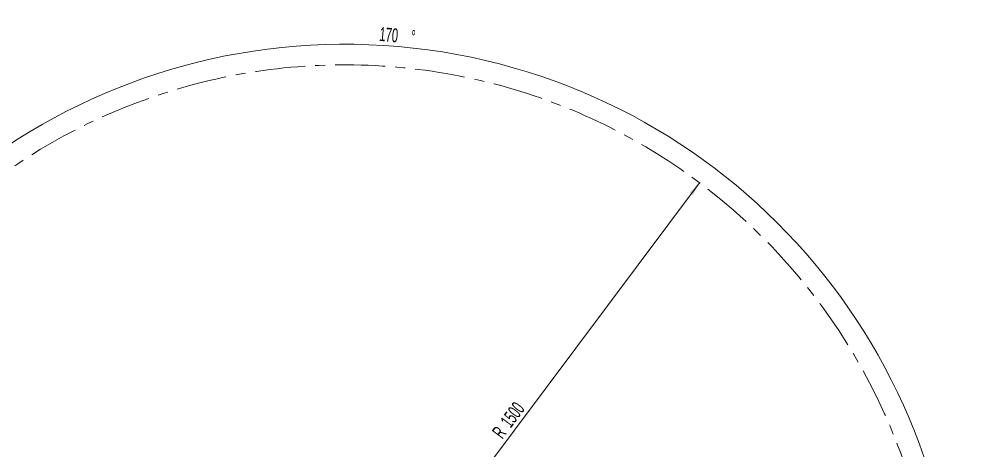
# Model space of a CAD drawing. Header units: millimetres. Extents: x 20 to 768, y 29 to 540.
# Drawn here: x 528.8 to 768.3, y 430.5 to 539.9 of the extents above; entities that cross this region are included whole.
import ezdxf

# ---------------------------------------------------------------- set-up
doc = ezdxf.new("R2010")
doc.units = ezdxf.units.MM
doc.linetypes.add('CENTERX2', pattern=[20.32, 12.7, -2.54, 2.54, -2.54])
doc.styles.add('SLDTEXTSTYLE0', font='TXT', dxfattribs={"width": 0.605})
doc.dimstyles.new('SLDDIMSTYLE1', dxfattribs={"dimtxt": 3.5, "dimasz": 3.5, "dimexe": 0, "dimexo": 0.0625, "dimgap": 0.875, "dimtad": 1, "dimtoh": 1, "dimdec": 4, "dimlfac": 10, "dimzin": 12, "dimdsep": 46, "dimtxsty": 'SLDTEXTSTYLE0', "dimsah": 1, "dimcen": 0.09, "dimadec": 1, "dimazin": 0, "dimtfac": 1, "dimtdec": 3, "dimtofl": 0, "dimtmove": 0, "dimatfit": 3, "dimfxl": 1, "dimfrac": 2, "dimtolj": 1, "dimtzin": 12, "dimarcsym": 0})
doc.dimstyles.new('SLDDIMSTYLE2', dxfattribs={"dimtxt": 3.5, "dimasz": 3.5, "dimexe": 0, "dimexo": 0.0625, "dimgap": 0.875, "dimtad": 1, "dimtoh": 1, "dimlfac": 10, "dimrnd": 1e-09, "dimzin": 12, "dimdsep": 46, "dimtxsty": 'SLDTEXTSTYLE0', "dimsah": 1, "dimcen": 0, "dimadec": 0, "dimazin": 0, "dimtfac": 1, "dimtdec": 3, "dimtofl": 0, "dimtmove": 0, "dimatfit": 3, "dimfxl": 1, "dimfrac": 2, "dimtolj": 1, "dimtzin": 12, "dimarcsym": 0})

# ---------------------------------------------------------------- blocks, each defined once
blk = doc.blocks.new('*D16')
at = {"color": 7, "linetype": 'Continuous', "lineweight": 0, "transparency": 16777216}
for p, q in [((463.86, 404.25), (457.23, 405.41)), ((668.13, 378.2), (768.31, 378.2))]:
    blk.add_line(p, q, dxfattribs=at)
blk.add_arc((611.58, 378.2), 155.23, 0, 170, dxfattribs=at)
for points in [[(458.71, 405.15), (459.88, 408.49), (458.82, 408.69)], [(766.81, 378.2), (767.31, 381.7), (766.23, 381.69)]]:
    blk.add_solid(points, dxfattribs=at)
at = {"color": 7, "linetype": 'Continuous', "lineweight": 0, "transparency": 16777216, "char_height": 3.5, "attachment_point": 1, "rotation": 355, "style": 'SLDTEXTSTYLE0'}
for s, insert in [('170', (620.44, 537.78)), ('%%d', (628.43, 537.07))]:
    blk.add_mtext(s, dxfattribs=dict(at, insert=insert))
blk = doc.blocks.new('*D18')
at = {"color": 7, "linetype": 'Continuous', "lineweight": 0, "transparency": 16777216}
blk.add_line((701.45, 498.29), (611.58, 378.2), dxfattribs=at)
blk.add_solid([(701.45, 498.29), (698.93, 495.81), (699.79, 495.17)], dxfattribs=at)
at = {"color": 7, "linetype": 'Continuous', "lineweight": 0, "transparency": 16777216, "char_height": 3.5, "attachment_point": 1, "rotation": 53.189, "style": 'SLDTEXTSTYLE0'}
for s, insert in [('1500', (650.72, 438.02)), ('R', (648.64, 435.25))]:
    blk.add_mtext(s, dxfattribs=dict(at, insert=insert))

msp = doc.modelspace()

# ---------------------------------------------------------------- linework, layer by layer
at = {"color": 7, "linetype": 'CENTERX2', "lineweight": 0}
msp.add_arc((611.578143, 378.198485), 150, 190, 170, dxfattribs=at)

# ---------------------------------------------------------------- dimensions: what is measured, and where the dimension line sits
at = {"color": 7, "linetype": 'Continuous', "lineweight": 0}
dim = msp.add_angular_dim_2l(base=(625.107251, 532.836893), line1=((668.128225, 378.198485), (456.415654, 378.198485)), line2=((611.578143, 378.198485), (463.85698, 404.245711)), text='170%%d', dimstyle='SLDDIMSTYLE1', dxfattribs=at)
dim.commit()
dim.dimension.update_dxf_attribs({"geometry": '*D16', "text_midpoint": (625.107251, 532.836893), "dimtype": 162})
dim = msp.add_radius_dim(center=(611.578143, 378.198485), mpoint=(701.454806, 498.290888), dimstyle='SLDDIMSTYLE2', dxfattribs=at)
dim.commit()
dim.dimension.update_dxf_attribs({"geometry": '*D18', "text_midpoint": (656.516484, 438.244696), "dimtype": 164})

doc.saveas('drawing.dxf')
